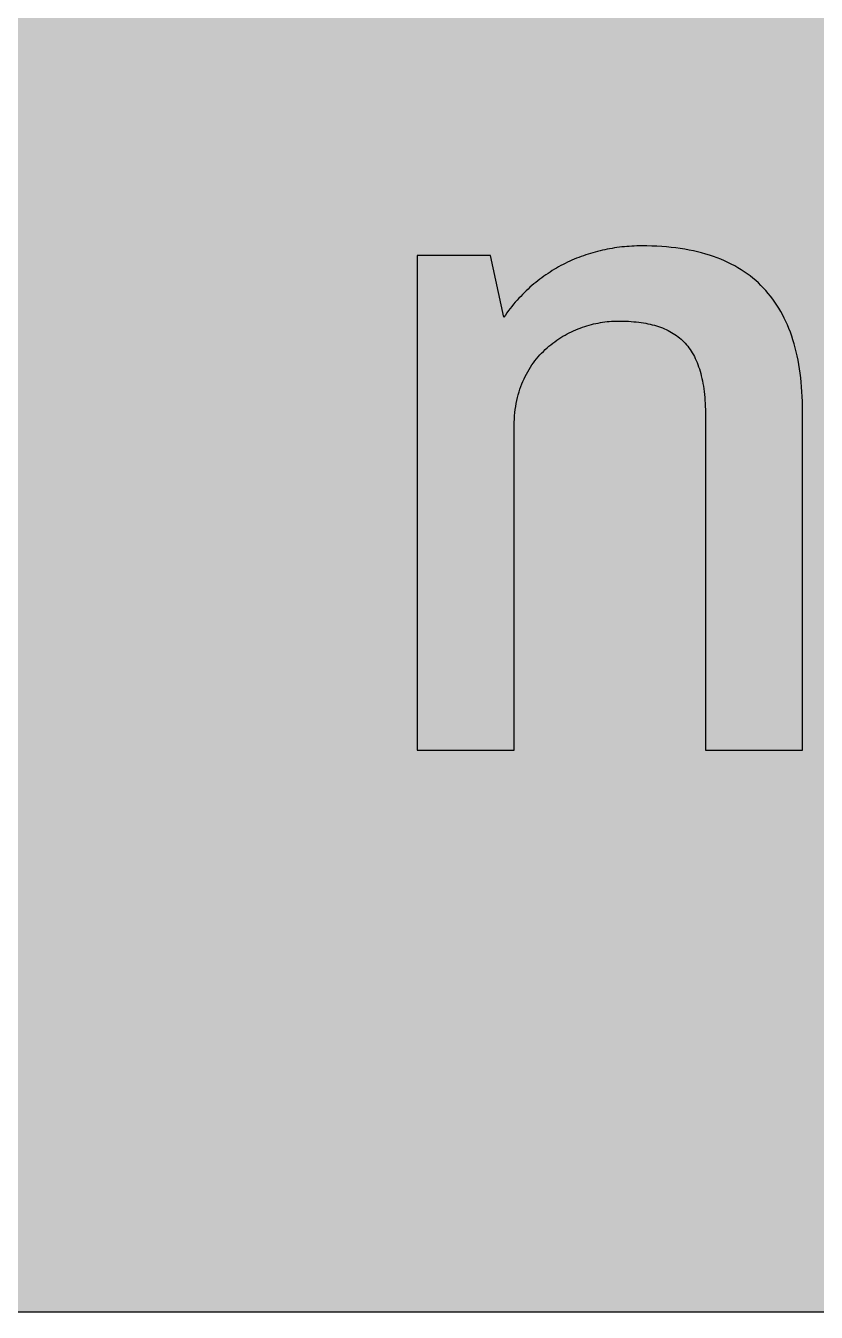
# Model space of a CAD drawing. Header units: millimetres. Extents: x 0 to 212, y 0 to 159.
# Drawn here: x 99.8 to 132, y 0.1 to 52.5 of the extents above; entities that cross this region are included whole.
import ezdxf

# ---------------------------------------------------------------- set-up
doc = ezdxf.new("R2010")
doc.units = ezdxf.units.MM

msp = doc.modelspace()

# ---------------------------------------------------------------- hatches: boundary and pattern name
for color, points in [(254, [(14.1633, 0.0536), (13.9878, 0.0533), (13.8125, 0.0559), (13.6373, 0.061), (13.462, 0.0686), (13.2893, 0.0787), (13.114, 0.0914), (12.9413, 0.1041), (12.7686, 0.1219), (12.5959, 0.1397), (12.4231, 0.16), (12.2504, 0.1829), (12.0777, 0.2057), (11.9075, 0.2337), (11.7373, 0.2616), (11.5672, 0.2921), (11.397, 0.3251), (11.2268, 0.3607), (11.0592, 0.3988), (10.8915, 0.4369), (10.7239, 0.4775), (10.5562, 0.5207), (10.3886, 0.5664), (10.2235, 0.6121), (10.0584, 0.6629), (9.8933, 0.7137), (9.7307, 0.7671), (9.5682, 0.8204), (9.4056, 0.8788), (9.2431, 0.9373), (9.083, 0.9982), (8.923, 1.0617), (8.763, 1.1252), (8.6055, 1.1938), (8.4455, 1.2624), (8.2906, 1.331), (8.1331, 1.4046), (7.9781, 1.4783), (7.8232, 1.5545), (7.6708, 1.6332), (7.5184, 1.7145), (7.366, 1.7958), (7.2161, 1.8796), (7.0663, 1.966), (6.919, 2.0523), (6.7716, 2.1438), (6.6243, 2.2352), (6.4795, 2.3266), (6.3348, 2.4232), (6.19, 2.5197), (6.0477, 2.6187), (5.908, 2.7178), (5.7683, 2.8194), (5.6286, 2.9235), (5.4915, 3.0302), (5.3543, 3.1369), (5.2197, 3.2461), (5.0851, 3.3579), (4.953, 3.4722), (4.8209, 3.5865), (4.6914, 3.7033), (4.5644, 3.8202), (4.4348, 3.9395), (4.3104, 4.0615), (4.1859, 4.1859), (4.0615, 4.3104), (3.9395, 4.4348), (3.8202, 4.5618), (3.7033, 4.6914), (3.5865, 4.8209), (3.4722, 4.953), (3.3579, 5.0851), (3.2487, 5.2197), (3.1369, 5.3543), (3.0302, 5.4915), (2.9235, 5.6286), (2.8194, 5.7683), (2.7178, 5.908), (2.6187, 6.0477), (2.5197, 6.19), (2.4232, 6.3348), (2.3266, 6.477), (2.2352, 6.6243), (2.1438, 6.7691), (2.0523, 6.919), (1.966, 7.0663), (1.8796, 7.2161), (1.7958, 7.366), (1.7145, 7.5184), (1.6332, 7.6708), (1.5545, 7.8232), (1.4783, 7.9781), (1.4046, 8.1331), (1.331, 8.2906), (1.2598, 8.4455), (1.1913, 8.603), (1.1252, 8.763), (1.0592, 8.923), (0.9982, 9.083), (0.9373, 9.2431), (0.8763, 9.4056), (0.8204, 9.5682), (0.7645, 9.7307), (0.7112, 9.8933), (0.6604, 10.0584), (0.6121, 10.2235), (0.5639, 10.3911), (0.5207, 10.5562), (0.4775, 10.7239), (0.4343, 10.8915), (0.3962, 11.0592), (0.3607, 11.2268), (0.3251, 11.397), (0.2921, 11.5672), (0.2616, 11.7373), (0.2311, 11.9075), (0.2057, 12.0802), (0.1803, 12.2504), (0.1575, 12.4231), (0.1372, 12.5959), (0.1194, 12.7686), (0.1041, 12.9413), (0.0889, 13.1166), (0.0787, 13.2893), (0.0686, 13.4645), (0.061, 13.6373), (0.0559, 13.8125), (0.0508, 13.9878), (0.0508, 14.163), (0.0522, 144.6925), (0.0508, 144.8664), (0.0559, 145.0416), (0.061, 145.2169), (0.0686, 145.3896), (0.0787, 145.5649), (0.0889, 145.7376), (0.1041, 145.9128), (0.1194, 146.0856), (0.1372, 146.2583), (0.1575, 146.431), (0.1803, 146.6037), (0.2057, 146.7739), (0.2311, 146.9466), (0.2616, 147.1168), (0.2921, 147.287), (0.3251, 147.4572), (0.3607, 147.6248), (0.3962, 147.795), (0.4343, 147.9626), (0.4775, 148.1303), (0.5207, 148.2979), (0.5639, 148.463), (0.6121, 148.6281), (0.6604, 148.7932), (0.7112, 148.9583), (0.7645, 149.1234), (0.8204, 149.286), (0.8763, 149.4485), (0.9373, 149.6111), (0.9982, 149.7711), (1.0592, 149.9311), (1.1252, 150.0911), (1.1913, 150.2486), (1.2598, 150.4061), (1.331, 150.5636), (1.4046, 150.7185), (1.4783, 150.876), (1.5545, 151.0284), (1.6332, 151.1833), (1.7145, 151.3357), (1.7958, 151.4856), (1.8796, 151.638), (1.966, 151.7879), (2.0523, 151.9352), (2.1438, 152.0825), (2.2352, 152.2298), (2.3266, 152.3746), (2.4232, 152.5194), (2.5197, 152.6616), (2.6187, 152.8039), (2.7178, 152.9461), (2.8194, 153.0858), (2.9235, 153.2255), (3.0302, 153.3627), (3.1369, 153.4973), (3.2487, 153.6344), (3.3579, 153.7665), (3.4722, 153.8986), (3.5865, 154.0307), (3.7033, 154.1602), (3.8202, 154.2898), (3.9395, 154.4168), (4.0615, 154.5438), (4.1859, 154.6682), (4.3104, 154.7901), (4.4348, 154.9121), (4.5644, 155.034), (4.6914, 155.1508), (4.8209, 155.2677), (4.953, 155.382), (5.0851, 155.4937), (5.2197, 155.6055), (5.3543, 155.7147), (5.4915, 155.8239), (5.6286, 155.9281), (5.7683, 156.0322), (5.908, 156.1338), (6.0477, 156.2354), (6.19, 156.3345), (6.3348, 156.431), (6.4795, 156.525), (6.6243, 156.6189), (6.7716, 156.7104), (6.919, 156.7993), (7.0663, 156.8882), (7.2161, 156.9745), (7.366, 157.0584), (7.5184, 157.1396), (7.6708, 157.2209), (7.8232, 157.2971), (7.9781, 157.3733), (8.1331, 157.4495), (8.2906, 157.5206), (8.4455, 157.5918), (8.6055, 157.6603), (8.763, 157.7289), (8.923, 157.7924), (9.083, 157.8559), (9.2431, 157.9169), (9.4056, 157.9753), (9.5682, 158.0337), (9.7307, 158.0871), (9.8933, 158.1404), (10.0584, 158.1912), (10.2235, 158.242), (10.3886, 158.2877), (10.5562, 158.3334), (10.7239, 158.3766), (10.8915, 158.4173), (11.0592, 158.4579), (11.2268, 158.4935), (11.397, 158.529), (11.5672, 158.562), (11.7373, 158.5925), (11.9075, 158.6205), (12.0777, 158.6484), (12.2504, 158.6713), (12.4231, 158.6941), (12.5959, 158.7144), (12.7686, 158.7322), (12.9413, 158.75), (13.114, 158.7627), (13.2893, 158.7754), (13.462, 158.7856), (13.6373, 158.7932), (13.8125, 158.7983), (13.9878, 158.8008), (14.163, 158.8033), (197.6078, 158.8036), (197.7822, 158.8008), (197.9574, 158.7983), (198.1327, 158.7932), (198.3054, 158.7856), (198.4807, 158.7754), (198.6534, 158.7627), (198.8287, 158.75), (199.0014, 158.7322), (199.1741, 158.7144), (199.3468, 158.6941), (199.5195, 158.6713), (199.6897, 158.6484), (199.8624, 158.6205), (200.0326, 158.5925), (200.2028, 158.562), (200.373, 158.529), (200.5432, 158.4935), (200.7108, 158.4579), (200.8784, 158.4173), (201.0461, 158.3766), (201.2137, 158.3334), (201.3788, 158.2877), (201.5465, 158.242), (201.7116, 158.1912), (201.8767, 158.1404), (202.0392, 158.0871), (202.2018, 158.0337), (202.3643, 157.9753), (202.5269, 157.9169), (202.6869, 157.8559), (202.8469, 157.7924), (203.007, 157.7289), (203.167, 157.6603), (203.3245, 157.5918), (203.4794, 157.5206), (203.6369, 157.4495), (203.7918, 157.3733), (203.9468, 157.2971), (204.0992, 157.2209), (204.2516, 157.1396), (204.404, 157.0584), (204.5538, 156.9745), (204.7037, 156.8882), (204.8535, 156.7993), (205.0009, 156.7104), (205.1456, 156.6189), (205.293, 156.525), (205.4352, 156.431), (205.58, 156.3345), (205.7222, 156.2354), (205.8619, 156.1338), (206.0016, 156.0322), (206.1413, 155.9281), (206.2785, 155.8239), (206.4156, 155.7147), (206.5503, 155.6055), (206.6849, 155.4937), (206.817, 155.382), (206.949, 155.2677), (207.0786, 155.1508), (207.2081, 155.034), (207.3351, 154.9121), (207.4596, 154.7901), (207.584, 154.6682), (207.7085, 154.5438), (207.8304, 154.4168), (207.9498, 154.2898), (208.0666, 154.1602), (208.1835, 154.0307), (208.2978, 153.8986), (208.4121, 153.7665), (208.5238, 153.6344), (208.6331, 153.4973), (208.7397, 153.3627), (208.8464, 153.2255), (208.9506, 153.0858), (209.0522, 152.9461), (209.1512, 152.8039), (209.2503, 152.6616), (209.3468, 152.5194), (209.4433, 152.3746), (209.5348, 152.2298), (209.6262, 152.0825), (209.7176, 151.9352), (209.804, 151.7879), (209.8904, 151.638), (209.9742, 151.4856), (210.0555, 151.3357), (210.1367, 151.1833), (210.2155, 151.0284), (210.2917, 150.876), (210.3653, 150.7185), (210.439, 150.5636), (210.5076, 150.4061), (210.5762, 150.2486), (210.6447, 150.0911), (210.7082, 149.9311), (210.7717, 149.7711), (210.8327, 149.6111), (210.8911, 149.4485), (210.9495, 149.286), (211.0029, 149.1234), (211.0562, 148.9583), (211.107, 148.7932), (211.1578, 148.6281), (211.2035, 148.463), (211.2493, 148.2979), (211.2924, 148.1303), (211.3331, 147.9626), (211.3712, 147.795), (211.4093, 147.6248), (211.4448, 147.4572), (211.4779, 147.287), (211.5083, 147.1168), (211.5363, 146.9466), (211.5642, 146.7739), (211.5871, 146.6037), (211.6099, 146.431), (211.6303, 146.2583), (211.648, 146.0856), (211.6658, 145.9128), (211.6785, 145.7376), (211.6912, 145.5649), (211.7014, 145.3896), (211.709, 145.2169), (211.7141, 145.0416), (211.7166, 144.8664), (211.7166, 144.6911), (211.7189, 14.1647), (211.7166, 13.9878), (211.7141, 13.8125), (211.709, 13.6373), (211.7014, 13.4645), (211.6912, 13.2893), (211.6785, 13.1166), (211.6658, 12.9413), (211.648, 12.7686), (211.6303, 12.5959), (211.6099, 12.4231), (211.5871, 12.2504), (211.5642, 12.0802), (211.5363, 11.9075), (211.5083, 11.7373), (211.4779, 11.5672), (211.4448, 11.397), (211.4093, 11.2268), (211.3712, 11.0592), (211.3331, 10.8915), (211.2924, 10.7239), (211.2493, 10.5562), (211.2035, 10.3911), (211.1578, 10.2235), (211.107, 10.0584), (211.0562, 9.8933), (211.0029, 9.7307), (210.9495, 9.5682), (210.8911, 9.4056), (210.8327, 9.2431), (210.7717, 9.083), (210.7082, 8.923), (210.6447, 8.763), (210.5762, 8.603), (210.5076, 8.4455), (210.439, 8.2906), (210.3653, 8.1331), (210.2917, 7.9781), (210.2155, 7.8232), (210.1367, 7.6708), (210.0555, 7.5184), (209.9742, 7.366), (209.8904, 7.2161), (209.804, 7.0663), (209.7176, 6.919), (209.6262, 6.7691), (209.5348, 6.6243), (209.4433, 6.477), (209.3468, 6.3348), (209.2503, 6.19), (209.1512, 6.0477), (209.0522, 5.908), (208.9506, 5.7683), (208.8464, 5.6286), (208.7397, 5.4915), (208.6331, 5.3543), (208.5238, 5.2197), (208.4121, 5.0851), (208.2978, 4.953), (208.1835, 4.8209), (208.0666, 4.6914), (207.9498, 4.5618), (207.8304, 4.4348), (207.7085, 4.3104), (207.584, 4.1859), (207.4596, 4.0615), (207.3351, 3.9395), (207.2081, 3.8202), (207.0786, 3.7033), (206.949, 3.5865), (206.817, 3.4722), (206.6849, 3.3579), (206.5503, 3.2461), (206.4156, 3.1369), (206.2785, 3.0302), (206.1413, 2.9235), (206.0016, 2.8194), (205.8619, 2.7178), (205.7222, 2.6187), (205.58, 2.5197), (205.4352, 2.4232), (205.293, 2.3266), (205.1456, 2.2352), (205.0009, 2.1438), (204.8535, 2.0523), (204.7037, 1.966), (204.5538, 1.8796), (204.404, 1.7958), (204.2516, 1.7145), (204.0992, 1.6332), (203.9468, 1.5545), (203.7918, 1.4783), (203.6369, 1.4046), (203.4794, 1.331), (203.3245, 1.2624), (203.167, 1.1938), (203.007, 1.1252), (202.8469, 1.0617), (202.6869, 0.9982), (202.5269, 0.9373), (202.3643, 0.8788), (202.2018, 0.8204), (202.0392, 0.7671), (201.8767, 0.7137), (201.7116, 0.6629), (201.5465, 0.6121), (201.3788, 0.5664), (201.2137, 0.5207), (201.0461, 0.4775), (200.8784, 0.4369), (200.7108, 0.3988), (200.5432, 0.3607), (200.373, 0.3251), (200.2028, 0.2921), (200.0326, 0.2616), (199.8624, 0.2337), (199.6897, 0.2057), (199.5195, 0.1829), (199.3468, 0.16), (199.1741, 0.1397), (199.0014, 0.1219), (198.8287, 0.1041), (198.6534, 0.0914), (198.4807, 0.0787), (198.3054, 0.0686), (198.1327, 0.061), (197.9574, 0.0559), (197.7822, 0.0533), (197.6069, 0.0533)]), (59, [(131.4595, 22.9842), (131.4595, 36.7975), (131.4577, 37.0027), (131.4526, 37.2059), (131.445, 37.404), (131.4348, 37.6022), (131.4196, 37.7952), (131.4044, 37.9857), (131.384, 38.1737), (131.3612, 38.3565), (131.3358, 38.5369), (131.3053, 38.7147), (131.2748, 38.8899), (131.2393, 39.0627), (131.2012, 39.2303), (131.158, 39.3954), (131.1148, 39.558), (131.0665, 39.718), (131.0157, 39.8729), (130.9624, 40.0279), (130.904, 40.1777), (130.843, 40.3225), (130.7795, 40.4673), (130.7135, 40.607), (130.6424, 40.7441), (130.5687, 40.8762), (130.4925, 41.0083), (130.4138, 41.1353), (130.3299, 41.2598), (130.2436, 41.3791), (130.1547, 41.4985), (130.0632, 41.6128), (129.9667, 41.7246), (129.8677, 41.8313), (129.7635, 41.9354), (129.6594, 42.037), (129.5502, 42.1361), (129.4359, 42.23), (129.3216, 42.324), (129.2022, 42.4104), (129.0777, 42.4967), (128.9533, 42.578), (128.8237, 42.6568), (128.6916, 42.733), (128.5545, 42.8041), (128.4148, 42.8727), (128.2725, 42.9387), (128.1252, 43.0022), (127.9779, 43.0606), (127.823, 43.1165), (127.668, 43.1673), (127.508, 43.2156), (127.3429, 43.2613), (127.1778, 43.3045), (127.0051, 43.3426), (126.8324, 43.3781), (126.6546, 43.4111), (126.4742, 43.4391), (126.2888, 43.4645), (126.1008, 43.4873), (125.9103, 43.5051), (125.7148, 43.5204), (125.5166, 43.5331), (125.316, 43.5407), (125.1102, 43.5458), (124.8994, 43.5483), (124.7978, 43.5483), (124.6962, 43.5458), (124.5946, 43.5432), (124.493, 43.5381), (124.3914, 43.5305), (124.2924, 43.5229), (124.1908, 43.5153), (124.0892, 43.5051), (123.9901, 43.4924), (123.8885, 43.4797), (123.7894, 43.4645), (123.6904, 43.4492), (123.5913, 43.4315), (123.4923, 43.4137), (123.3932, 43.3934), (123.2941, 43.373), (123.1976, 43.3502), (123.0986, 43.3248), (123.002, 43.2994), (122.9055, 43.2714), (122.809, 43.2435), (122.7125, 43.213), (122.6185, 43.1825), (122.522, 43.1495), (122.428, 43.114), (122.334, 43.0784), (122.24, 43.0428), (122.1486, 43.0047), (122.0546, 42.9641), (121.9632, 42.9235), (121.8717, 42.8803), (121.7803, 42.8346), (121.6914, 42.7888), (121.6, 42.7431), (121.5111, 42.6949), (121.4247, 42.6441), (121.3358, 42.5933), (121.2494, 42.5399), (121.1631, 42.484), (121.0767, 42.4282), (120.9929, 42.3723), (120.9091, 42.3113), (120.8253, 42.2529), (120.7414, 42.1894), (120.6602, 42.1259), (120.5789, 42.0624), (120.4976, 41.9964), (120.4189, 41.9278), (120.3401, 41.8592), (120.2639, 41.7881), (120.1852, 41.7144), (120.109, 41.6408), (120.0353, 41.5671), (119.9617, 41.4884), (119.888, 41.4122), (119.8143, 41.3309), (119.7432, 41.2496), (119.6721, 41.1683), (119.6035, 41.082), (119.5349, 40.9956), (119.4689, 40.9092), (119.4029, 40.8203), (119.3368, 40.7289), (119.2733, 40.6375), (118.7305, 43.1627), (115.7429, 43.1627), (115.7429, 22.9842), (119.7007, 22.9842), (119.7007, 36.2158), (119.7, 36.3525), (119.7051, 36.4871), (119.7153, 36.6192), (119.7254, 36.7487), (119.7407, 36.8757), (119.7585, 37.0002), (119.7813, 37.1246), (119.8042, 37.244), (119.8321, 37.3634), (119.8626, 37.4777), (119.8956, 37.592), (119.9312, 37.7038), (119.9693, 37.813), (120.0099, 37.9197), (120.0531, 38.0238), (120.0988, 38.1254), (120.1471, 38.2245), (120.1979, 38.3235), (120.2512, 38.4175), (120.3046, 38.5115), (120.363, 38.6029), (120.4214, 38.6918), (120.4824, 38.7782), (120.5459, 38.862), (120.6119, 38.9433), (120.6779, 39.022), (120.7491, 39.1008), (120.8176, 39.177), (120.8913, 39.2481), (120.965, 39.3192), (121.0386, 39.3878), (121.1148, 39.4564), (121.1936, 39.5199), (121.2723, 39.5808), (121.3536, 39.6418), (121.4349, 39.7002), (121.5187, 39.7561), (121.6025, 39.8094), (121.6863, 39.8602), (121.7727, 39.911), (121.859, 39.9593), (121.9454, 40.0025), (122.0343, 40.0456), (122.1232, 40.0888), (122.2121, 40.1269), (122.301, 40.1625), (122.3924, 40.198), (122.4839, 40.2311), (122.5728, 40.2615), (122.6642, 40.292), (122.7557, 40.3174), (122.8471, 40.3428), (122.9385, 40.3657), (123.03, 40.386), (123.1214, 40.4038), (123.2129, 40.4216), (123.3043, 40.4368), (123.3957, 40.4495), (123.4846, 40.4597), (123.5761, 40.4673), (123.665, 40.4749), (123.7539, 40.48), (123.8428, 40.4825), (123.9291, 40.4851), (124.0409, 40.4825), (124.1527, 40.48), (124.2593, 40.4774), (124.366, 40.4724), (124.4702, 40.4647), (124.5743, 40.4571), (124.6759, 40.447), (124.775, 40.4368), (124.8715, 40.4241), (124.968, 40.4089), (125.062, 40.3936), (125.1534, 40.3758), (125.2423, 40.3555), (125.3312, 40.3352), (125.4176, 40.3123), (125.5014, 40.2869), (125.5852, 40.2615), (125.6665, 40.2311), (125.7452, 40.2031), (125.824, 40.1701), (125.9002, 40.1371), (125.9738, 40.1015), (126.045, 40.0634), (126.1161, 40.0228), (126.1847, 39.9821), (126.2532, 39.939), (126.3167, 39.8932), (126.3802, 39.845), (126.4412, 39.7967), (126.5022, 39.7434), (126.5606, 39.69), (126.6165, 39.6342), (126.6723, 39.5783), (126.7231, 39.5173), (126.7739, 39.4538), (126.8247, 39.3903), (126.873, 39.3243), (126.9187, 39.2557), (126.9619, 39.1846), (127.0051, 39.1109), (127.0457, 39.0347), (127.0838, 38.956), (127.1194, 38.8747), (127.1549, 38.7934), (127.1905, 38.7071), (127.221, 38.6207), (127.2515, 38.5293), (127.2794, 38.4378), (127.3073, 38.3413), (127.3302, 38.2448), (127.3556, 38.1457), (127.3759, 38.0416), (127.3962, 37.9374), (127.414, 37.8282), (127.4293, 37.719), (127.4445, 37.6047), (127.4572, 37.4904), (127.4674, 37.371), (127.4775, 37.2491), (127.4851, 37.1272), (127.4902, 37.0002), (127.4953, 36.8706), (127.4978, 36.7386), (127.4978, 36.6039), (127.5002, 22.9842)])]:
    msp.add_hatch(color=color).paths.add_polyline_path(points)
h = msp.add_hatch(color=59)
h.paths.add_polyline_path([(14.1633, 3.5814), (13.8887, 3.5839), (13.6169, 3.5941), (13.3477, 3.6119), (13.081, 3.6347), (12.8143, 3.6652), (12.5501, 3.7008), (12.2885, 3.7465), (12.0294, 3.7948), (11.7729, 3.8506), (11.5164, 3.9141), (11.2649, 3.9827), (11.016, 4.0564), (10.7671, 4.1351), (10.5232, 4.2215), (10.2819, 4.3129), (10.0432, 4.412), (9.8069, 4.5161), (9.5733, 4.6228), (9.3447, 4.7371), (9.1186, 4.8565), (8.8951, 4.9809), (8.6741, 5.113), (8.4582, 5.2476), (8.2448, 5.3873), (8.0366, 5.5321), (7.8308, 5.682), (7.6276, 5.8369), (7.4295, 5.9969), (7.2365, 6.1595), (7.046, 6.3297), (6.8605, 6.5024), (6.6777, 6.6802), (6.5024, 6.8605), (6.3271, 7.046), (6.1595, 7.2365), (5.9969, 7.432), (5.8369, 7.6302), (5.682, 7.8308), (5.5321, 8.0366), (5.3873, 8.2448), (5.2451, 8.4582), (5.1105, 8.6741), (4.9809, 8.8951), (4.8565, 9.1186), (4.7371, 9.3447), (4.6228, 9.5758), (4.5136, 9.8069), (4.4094, 10.0432), (4.3129, 10.2819), (4.2215, 10.5232), (4.1351, 10.7696), (4.0538, 11.016), (3.9802, 11.2649), (3.9116, 11.5189), (3.8506, 11.7729), (3.7948, 12.0294), (3.744, 12.2911), (3.7008, 12.5527), (3.6627, 12.8143), (3.6322, 13.081), (3.6093, 13.3502), (3.5916, 13.6195), (3.5814, 13.8913), (3.5789, 14.163), (3.58, 144.6925), (3.5814, 144.9654), (3.5916, 145.2347), (3.6093, 145.5064), (3.6322, 145.7731), (3.6627, 146.0398), (3.7008, 146.304), (3.744, 146.5656), (3.7948, 146.8247), (3.8506, 147.0812), (3.9116, 147.3352), (3.9802, 147.5892), (4.0538, 147.8382), (4.1351, 148.0845), (4.2215, 148.3309), (4.3129, 148.5722), (4.4094, 148.811), (4.5136, 149.0472), (4.6228, 149.2783), (4.7371, 149.5095), (4.8565, 149.7355), (4.9809, 149.9591), (5.1105, 150.1775), (5.2451, 150.3959), (5.3873, 150.6093), (5.5321, 150.8176), (5.682, 151.0233), (5.8369, 151.224), (5.9969, 151.4221), (6.1595, 151.6177), (6.3271, 151.8056), (6.5024, 151.9936), (6.6777, 152.1739), (6.8605, 152.3517), (7.046, 152.5245), (7.2365, 152.6946), (7.4295, 152.8572), (7.6276, 153.0172), (7.8308, 153.1722), (8.0366, 153.322), (8.2448, 153.4668), (8.4582, 153.6065), (8.6741, 153.7411), (8.8951, 153.8732), (9.1186, 153.9977), (9.3447, 154.117), (9.5733, 154.2313), (9.8069, 154.3406), (10.0432, 154.4422), (10.2819, 154.5412), (10.5232, 154.6327), (10.7671, 154.719), (11.016, 154.7978), (11.2649, 154.874), (11.5164, 154.9425), (11.7729, 155.0035), (12.0294, 155.0594), (12.2885, 155.1102), (12.5501, 155.1534), (12.8143, 155.1889), (13.081, 155.2194), (13.3477, 155.2448), (13.6169, 155.26), (13.8887, 155.2702), (14.163, 155.2753), (197.6078, 155.2758), (197.8787, 155.2702), (198.1505, 155.26), (198.4197, 155.2448), (198.689, 155.2194), (198.9557, 155.1889), (199.2173, 155.1534), (199.4789, 155.1102), (199.7405, 155.0594), (199.9971, 155.0035), (200.2511, 154.9425), (200.5051, 154.874), (200.754, 154.7978), (201.0004, 154.719), (201.2467, 154.6327), (201.488, 154.5412), (201.7268, 154.4422), (201.963, 154.3406), (202.1942, 154.2313), (202.4253, 154.117), (202.6514, 153.9977), (202.8749, 153.8732), (203.0959, 153.7411), (203.3118, 153.6065), (203.5251, 153.4668), (203.7334, 153.322), (203.9391, 153.1722), (204.1398, 153.0172), (204.3379, 152.8572), (204.5335, 152.6946), (204.724, 152.5245), (204.9094, 152.3517), (205.0898, 152.1739), (205.2676, 151.9936), (205.4403, 151.8056), (205.6105, 151.6177), (205.773, 151.4221), (205.933, 151.224), (206.088, 151.0233), (206.2378, 150.8176), (206.3826, 150.6093), (206.5223, 150.3959), (206.6569, 150.1775), (206.789, 149.9591), (206.9135, 149.7355), (207.0329, 149.5095), (207.1472, 149.2783), (207.2538, 149.0472), (207.358, 148.811), (207.457, 148.5722), (207.5485, 148.3309), (207.6348, 148.0845), (207.7136, 147.8382), (207.7872, 147.5892), (207.8558, 147.3352), (207.9193, 147.0812), (207.9752, 146.8247), (208.0235, 146.5656), (208.0692, 146.304), (208.1047, 146.0398), (208.1352, 145.7731), (208.1581, 145.5064), (208.1759, 145.2347), (208.186, 144.9654), (208.1911, 144.6911), (208.1911, 14.1647), (208.186, 13.8913), (208.1759, 13.6195), (208.1581, 13.3502), (208.1352, 13.081), (208.1047, 12.8143), (208.0692, 12.5527), (208.0235, 12.2911), (207.9752, 12.0294), (207.9193, 11.7729), (207.8558, 11.5189), (207.7872, 11.2649), (207.7136, 11.016), (207.6348, 10.7696), (207.5485, 10.5232), (207.457, 10.2819), (207.358, 10.0432), (207.2538, 9.8069), (207.1472, 9.5758), (207.0329, 9.3447), (206.9135, 9.1186), (206.789, 8.8951), (206.6569, 8.6741), (206.5223, 8.4582), (206.3826, 8.2448), (206.2378, 8.0366), (206.088, 7.8308), (205.933, 7.6302), (205.773, 7.432), (205.6105, 7.2365), (205.4403, 7.046), (205.2676, 6.8605), (205.0898, 6.6802), (204.9094, 6.5024), (204.724, 6.3297), (204.5335, 6.1595), (204.3379, 5.9969), (204.1398, 5.8369), (203.9391, 5.682), (203.7334, 5.5321), (203.5251, 5.3873), (203.3118, 5.2476), (203.0959, 5.113), (202.8749, 4.9809), (202.6514, 4.8565), (202.4253, 4.7371), (202.1942, 4.6228), (201.963, 4.5161), (201.7268, 4.412), (201.488, 4.3129), (201.2467, 4.2215), (201.0004, 4.1351), (200.754, 4.0564), (200.5051, 3.9827), (200.2511, 3.9141), (199.9971, 3.8506), (199.7405, 3.7948), (199.4789, 3.7465), (199.2173, 3.7008), (198.9557, 3.6652), (198.689, 3.6347), (198.4197, 3.6119), (198.1505, 3.5941), (197.8787, 3.5839), (197.6069, 3.5789)])
h.paths.add_polyline_path([(14.1633, 8.8731), (14.0259, 8.8748), (13.8887, 8.8798), (13.7541, 8.8875), (13.622, 8.9002), (13.4874, 8.9154), (13.3553, 8.9332), (13.2258, 8.9535), (13.0962, 8.9789), (12.9667, 9.0068), (12.8397, 9.0373), (12.7127, 9.0729), (12.5882, 9.1084), (12.4663, 9.1491), (12.3419, 9.1923), (12.2225, 9.238), (12.1031, 9.2888), (11.9837, 9.3396), (11.8694, 9.3929), (11.7526, 9.4513), (11.6408, 9.5098), (11.5291, 9.5733), (11.4198, 9.6368), (11.3106, 9.7053), (11.2039, 9.7765), (11.0998, 9.8476), (10.9957, 9.9238), (10.8966, 10), (10.7975, 10.0787), (10.6985, 10.1625), (10.6045, 10.2464), (10.5105, 10.3327), (10.4216, 10.4216), (10.3327, 10.5131), (10.2464, 10.6045), (10.16, 10.701), (10.0787, 10.7975), (10, 10.8966), (9.9212, 10.9982), (9.8476, 11.0998), (9.7739, 11.2039), (9.7053, 11.3106), (9.6368, 11.4198), (9.5707, 11.5291), (9.5098, 11.6408), (9.4488, 11.7551), (9.3929, 11.8694), (9.337, 11.9863), (9.2862, 12.1031), (9.238, 12.2225), (9.1923, 12.3444), (9.1491, 12.4663), (9.1084, 12.5908), (9.0703, 12.7152), (9.0373, 12.8397), (9.0068, 12.9692), (8.9789, 13.0962), (8.9535, 13.2258), (8.9306, 13.3579), (8.9129, 13.4899), (8.8976, 13.622), (8.8849, 13.7566), (8.8773, 13.8913), (8.8722, 14.0259), (8.8697, 14.163), (8.8717, 144.6925), (8.8722, 144.8283), (8.8773, 144.9629), (8.8849, 145.0975), (8.8976, 145.2321), (8.9129, 145.3642), (8.9306, 145.4963), (8.9535, 145.6284), (8.9789, 145.7579), (9.0068, 145.8849), (9.0373, 146.0144), (9.0703, 146.1389), (9.1084, 146.2634), (9.1491, 146.3878), (9.1923, 146.5097), (9.238, 146.6317), (9.2862, 146.751), (9.337, 146.8679), (9.3929, 146.9847), (9.4488, 147.099), (9.5098, 147.2133), (9.5707, 147.3251), (9.6368, 147.4343), (9.7053, 147.5435), (9.7739, 147.6502), (9.8476, 147.7543), (9.9212, 147.8559), (10, 147.9575), (10.0787, 148.0566), (10.16, 148.1531), (10.2464, 148.2496), (10.3327, 148.3411), (10.4216, 148.4325), (10.5105, 148.5214), (10.6045, 148.6078), (10.6985, 148.6916), (10.7975, 148.7754), (10.8966, 148.8542), (10.9957, 148.9304), (11.0998, 149.0066), (11.2039, 149.0777), (11.3106, 149.1488), (11.4198, 149.2174), (11.5291, 149.2809), (11.6408, 149.3444), (11.7526, 149.4028), (11.8694, 149.4612), (11.9837, 149.5146), (12.1031, 149.5679), (12.2225, 149.6162), (12.3419, 149.6619), (12.4663, 149.7051), (12.5882, 149.7457), (12.7127, 149.7813), (12.8397, 149.8168), (12.9667, 149.8473), (13.0962, 149.8752), (13.2258, 149.9006), (13.3553, 149.921), (13.4874, 149.9413), (13.622, 149.9565), (13.7541, 149.9667), (13.8887, 149.9768), (14.0259, 149.9819), (14.163, 149.9819), (197.6078, 149.9842), (197.7441, 149.9819), (197.8787, 149.9768), (198.0133, 149.9667), (198.1479, 149.9565), (198.28, 149.9413), (198.4121, 149.921), (198.5442, 149.9006), (198.6737, 149.8752), (198.8007, 149.8473), (198.9303, 149.8168), (199.0547, 149.7813), (199.1792, 149.7457), (199.3036, 149.7051), (199.4256, 149.6619), (199.5475, 149.6162), (199.6669, 149.5679), (199.7837, 149.5146), (199.9005, 149.4612), (200.0148, 149.4028), (200.1291, 149.3444), (200.2409, 149.2809), (200.3501, 149.2174), (200.4593, 149.1488), (200.566, 149.0777), (200.6702, 149.0066), (200.7718, 148.9304), (200.8734, 148.8542), (200.9724, 148.7754), (201.0689, 148.6916), (201.1655, 148.6078), (201.2569, 148.5214), (201.3483, 148.4325), (201.4372, 148.3411), (201.5236, 148.2496), (201.6074, 148.1531), (201.6912, 148.0566), (201.77, 147.9575), (201.8462, 147.8559), (201.9224, 147.7543), (201.9935, 147.6502), (202.0646, 147.5435), (202.1332, 147.4343), (202.1967, 147.3251), (202.2602, 147.2133), (202.3186, 147.099), (202.377, 146.9847), (202.4304, 146.8679), (202.4812, 146.751), (202.532, 146.6317), (202.5777, 146.5097), (202.6209, 146.3878), (202.6615, 146.2634), (202.6971, 146.1389), (202.7326, 146.0144), (202.7631, 145.8849), (202.7911, 145.7579), (202.8165, 145.6284), (202.8368, 145.4963), (202.8546, 145.3642), (202.8698, 145.2321), (202.8825, 145.0975), (202.8901, 144.9629), (202.8952, 144.8283), (202.8977, 144.6911), (202.8994, 14.1647), (202.8952, 14.0259), (202.8901, 13.8913), (202.8825, 13.7566), (202.8698, 13.622), (202.8546, 13.4899), (202.8368, 13.3579), (202.8165, 13.2258), (202.7911, 13.0962), (202.7631, 12.9692), (202.7326, 12.8397), (202.6971, 12.7152), (202.6615, 12.5908), (202.6209, 12.4663), (202.5777, 12.3444), (202.532, 12.2225), (202.4812, 12.1031), (202.4304, 11.9863), (202.377, 11.8694), (202.3186, 11.7551), (202.2602, 11.6408), (202.1967, 11.5291), (202.1332, 11.4198), (202.0646, 11.3106), (201.9935, 11.2039), (201.9224, 11.0998), (201.8462, 10.9982), (201.77, 10.8966), (201.6912, 10.7975), (201.6074, 10.701), (201.5236, 10.6045), (201.4372, 10.5131), (201.3483, 10.4216), (201.2569, 10.3327), (201.1655, 10.2464), (201.0689, 10.1625), (200.9724, 10.0787), (200.8734, 10), (200.7718, 9.9238), (200.6702, 9.8476), (200.566, 9.7765), (200.4593, 9.7053), (200.3501, 9.6368), (200.2409, 9.5733), (200.1291, 9.5098), (200.0148, 9.4513), (199.9005, 9.3929), (199.7837, 9.3396), (199.6669, 9.2888), (199.5475, 9.238), (199.4256, 9.1923), (199.3036, 9.1491), (199.1792, 9.1084), (199.0547, 9.0729), (198.9303, 9.0373), (198.8007, 9.0068), (198.6737, 8.9789), (198.5442, 8.9535), (198.4121, 8.9332), (198.28, 8.9154), (198.1479, 8.9002), (198.0133, 8.8875), (197.8787, 8.8798), (197.7441, 8.8748), (197.6069, 8.8722)], flags=16)
h = msp.add_hatch(color=59)
h.paths.add_polyline_path([(108.4862, 26.3204), (108.4656, 26.3144), (108.4478, 26.3093), (108.4301, 26.3042), (108.4097, 26.2966), (108.3894, 26.2915), (108.3691, 26.2865), (108.3513, 26.2814), (108.3285, 26.2763), (108.3081, 26.2738), (108.2878, 26.2687), (108.2675, 26.2636), (108.2446, 26.2585), (108.2243, 26.2534), (108.2015, 26.2484), (108.1811, 26.2433), (108.1583, 26.2407), (108.1354, 26.2357), (108.1126, 26.2306), (108.0922, 26.228), (108.0694, 26.223), (108.0465, 26.2179), (108.0237, 26.2153), (108.0008, 26.2103), (107.9779, 26.2077), (107.9551, 26.2026), (107.9297, 26.2001), (107.9068, 26.195), (107.884, 26.1925), (107.8611, 26.1874), (107.8382, 26.1849), (107.8154, 26.1823), (107.7925, 26.1772), (107.7697, 26.1747), (107.7443, 26.1722), (107.7214, 26.1696), (107.6985, 26.1671), (107.6757, 26.1645), (107.6528, 26.162), (107.63, 26.1569), (107.6071, 26.1544), (107.5842, 26.1544), (107.5639, 26.1518), (107.5411, 26.1493), (107.5182, 26.1468), (107.4979, 26.1442), (107.475, 26.1417), (107.4547, 26.1417), (107.4318, 26.1391), (107.4115, 26.1366), (107.3912, 26.1366), (107.3683, 26.1341), (107.348, 26.1315), (107.3277, 26.1315), (107.3099, 26.1315), (107.2896, 26.129), (107.2693, 26.129), (107.2515, 26.1264), (107.2312, 26.1264), (107.2134, 26.1264), (107.1956, 26.1264), (107.1778, 26.1264), (107.1601, 26.1239), (107.1448, 26.1239), (107.127, 26.1239), (107.0788, 26.1239), (107.0305, 26.1264), (106.9848, 26.1264), (106.9391, 26.129), (106.8959, 26.1315), (106.8527, 26.1366), (106.8121, 26.1417), (106.7714, 26.1442), (106.7308, 26.1518), (106.6927, 26.1569), (106.6571, 26.1645), (106.619, 26.1722), (106.5835, 26.1798), (106.5505, 26.1899), (106.5174, 26.1976), (106.4844, 26.2103), (106.4539, 26.2204), (106.4235, 26.2331), (106.393, 26.2458), (106.365, 26.2585), (106.3371, 26.2712), (106.3117, 26.2865), (106.2863, 26.3017), (106.2609, 26.3195), (106.238, 26.3373), (106.2152, 26.355), (106.1923, 26.3728), (106.1695, 26.3931), (106.1491, 26.4135), (106.1314, 26.4338), (106.111, 26.4566), (106.0933, 26.4795), (106.0755, 26.5024), (106.0602, 26.5278), (106.0425, 26.5532), (106.0272, 26.5786), (106.0145, 26.6065), (105.9993, 26.6344), (105.9866, 26.6624), (105.9739, 26.6929), (105.9637, 26.7208), (105.951, 26.7538), (105.9409, 26.7868), (105.9307, 26.8199), (105.9231, 26.8529), (105.9129, 26.8884), (105.9053, 26.924), (105.8977, 26.9596), (105.8926, 26.9977), (105.885, 27.0358), (105.8799, 27.0764), (105.8748, 27.117), (105.8697, 27.1577), (105.8647, 27.2009), (105.8621, 27.244), (105.857, 27.2872), (105.8545, 27.3329), (105.852, 27.3787), (105.8494, 27.4269), (105.8494, 27.4752), (105.8469, 27.5234), (105.8469, 27.5742), (105.8469, 27.625), (105.8469, 27.6784), (105.8471, 50.1481), (101.8893, 50.1481), (101.8893, 27.3689), (101.8896, 27.2136), (101.8946, 27.0637), (101.9023, 26.9164), (101.9124, 26.7716), (101.9251, 26.6319), (101.9404, 26.4922), (101.9581, 26.3576), (101.9785, 26.223), (102.0039, 26.0934), (102.0293, 25.9664), (102.0572, 25.842), (102.0902, 25.72), (102.1232, 25.6007), (102.1613, 25.4838), (102.1994, 25.3721), (102.2401, 25.2603), (102.2833, 25.1511), (102.329, 25.0469), (102.3772, 24.9428), (102.428, 24.8437), (102.4814, 24.7472), (102.5347, 24.6507), (102.5931, 24.5593), (102.6516, 24.4678), (102.7125, 24.3815), (102.776, 24.2976), (102.8395, 24.2138), (102.9081, 24.1351), (102.9767, 24.0589), (103.0453, 23.9827), (103.1189, 23.9116), (103.1926, 23.8404), (103.2688, 23.7744), (103.345, 23.7084), (103.4263, 23.6449), (103.5075, 23.5864), (103.5888, 23.528), (103.6726, 23.4721), (103.759, 23.4188), (103.8454, 23.368), (103.9343, 23.3197), (104.0232, 23.2715), (104.1146, 23.2283), (104.206, 23.1851), (104.3, 23.147), (104.3965, 23.1089), (104.4905, 23.0734), (104.5896, 23.0403), (104.6886, 23.0099), (104.7877, 22.9794), (104.8868, 22.954), (104.9884, 22.9286), (105.0925, 22.9057), (105.1941, 22.8854), (105.3008, 22.8676), (105.4049, 22.8498), (105.5116, 22.8346), (105.6183, 22.8219), (105.725, 22.8117), (105.8342, 22.8041), (105.9434, 22.7965), (106.0526, 22.7914), (106.1618, 22.7889), (106.2736, 22.7889), (106.3269, 22.7889), (106.3777, 22.7889), (106.4311, 22.7889), (106.4819, 22.7914), (106.5352, 22.794), (106.586, 22.794), (106.6394, 22.7965), (106.6902, 22.799), (106.741, 22.8016), (106.7918, 22.8041), (106.8426, 22.8092), (106.8934, 22.8117), (106.9442, 22.8168), (106.995, 22.8194), (107.0432, 22.8244), (107.094, 22.8295), (107.1448, 22.8346), (107.1931, 22.8397), (107.2439, 22.8448), (107.2921, 22.8498), (107.3404, 22.8575), (107.3887, 22.8625), (107.4369, 22.8702), (107.4852, 22.8752), (107.5334, 22.8829), (107.5817, 22.8905), (107.63, 22.8981), (107.6782, 22.9057), (107.7239, 22.9133), (107.7722, 22.921), (107.8179, 22.9311), (107.8636, 22.9387), (107.9094, 22.9464), (107.9576, 22.9565), (108.0033, 22.9667), (108.0491, 22.9743), (108.0922, 22.9845), (108.138, 22.9946), (108.1837, 23.0048), (108.2269, 23.0149), (108.2726, 23.0251), (108.3158, 23.0353), (108.3615, 23.0454), (108.4047, 23.0556), (108.4478, 23.0657), (108.491, 23.0784), (108.5342, 23.0886), (108.5748, 23.0988), (108.618, 23.1115), (108.6612, 23.1216), (108.7018, 23.1343), (108.745, 23.1445), (108.7857, 23.1572), (108.8263, 23.1699), (108.8669, 23.18), (108.9076, 23.1927), (108.9482, 23.2054), (108.9889, 23.2181), (109.027, 23.2308), (109.0676, 23.2435), (109.1057, 23.2537), (109.1438, 23.2664), (109.1844, 23.2791), (109.2225, 23.2918)])
edge = h.paths.add_edge_path(flags=16)
edge.add_line((108.4474, 49.6436), (108.4478, 49.5808))
edge.add_line((108.4478, 49.5808), (108.4478, 49.5198))
edge.add_line((108.4478, 49.5198), (108.4504, 49.4614))
edge.add_line((108.4504, 49.4614), (108.4555, 49.403))
edge.add_line((108.4555, 49.403), (108.4605, 49.3446))
edge.add_line((108.4605, 49.3446), (108.4682, 49.2887))
edge.add_line((108.4682, 49.2887), (108.4758, 49.2328))
edge.add_line((108.4758, 49.2328), (108.4834, 49.1795))
edge.add_line((108.4834, 49.1795), (108.4936, 49.1261))
edge.add_line((108.4936, 49.1261), (108.5037, 49.0728))
edge.add_line((108.5037, 49.0728), (108.5139, 49.022))
edge.add_line((108.5139, 49.022), (108.5266, 48.9712))
edge.add_line((108.5266, 48.9712), (108.5393, 48.9229))
edge.add_line((108.5393, 48.9229), (108.5545, 48.8747))
edge.add_line((108.5545, 48.8747), (108.5698, 48.8264))
edge.add_line((108.5698, 48.8264), (108.585, 48.7807))
edge.add_line((108.585, 48.7807), (108.6002, 48.735))
edge.add_line((108.6002, 48.735), (108.618, 48.6893))
edge.add_line((108.618, 48.6893), (108.6358, 48.6461))
edge.add_line((108.6358, 48.6461), (108.6536, 48.6029))
edge.add_line((108.6536, 48.6029), (108.6739, 48.5597))
edge.add_line((108.6739, 48.5597), (108.6942, 48.5191))
edge.add_line((108.6942, 48.5191), (108.7145, 48.4784))
edge.add_line((108.7145, 48.4784), (108.7349, 48.4403))
edge.add_line((108.7349, 48.4403), (108.7552, 48.4022))
edge.add_line((108.7552, 48.4022), (108.778, 48.3641))
edge.add_line((108.778, 48.3641), (108.8009, 48.3286))
edge.add_line((108.8009, 48.3286), (108.8212, 48.293))
edge.add_line((108.8212, 48.293), (108.8466, 48.2575))
edge.add_line((108.8466, 48.2575), (108.8695, 48.2219))
edge.add_line((108.8695, 48.2219), (108.8923, 48.1889))
edge.add_line((108.8923, 48.1889), (108.9152, 48.1584))
edge.add_line((108.9152, 48.1584), (108.9406, 48.1254))
edge.add_line((108.9406, 48.1254), (108.966, 48.0949))
edge.add_line((108.966, 48.0949), (108.9889, 48.067))
edge.add_line((108.9889, 48.067), (109.0143, 48.0365))
edge.add_line((109.0143, 48.0365), (109.0397, 48.0085))
edge.add_line((109.0397, 48.0085), (109.0651, 47.9806))
edge.add_line((109.0651, 47.9806), (109.0905, 47.9552))
edge.add_line((109.0905, 47.9552), (109.1159, 47.9298))
edge.add_line((109.1159, 47.9298), (109.1387, 47.9044))
edge.add_line((109.1387, 47.9044), (109.1641, 47.8815))
edge.add_line((109.1641, 47.8815), (109.1895, 47.8587))
edge.add_line((109.1895, 47.8587), (109.2149, 47.8358))
edge.add_line((109.2149, 47.8358), (109.2403, 47.813))
edge.add_line((109.2403, 47.813), (109.2657, 47.7926))
edge.add_line((109.2657, 47.7926), (109.2886, 47.7723))
edge.add_line((109.2886, 47.7723), (109.314, 47.7545))
edge.add_line((109.314, 47.7545), (109.3368, 47.7342))
edge.add_line((109.3368, 47.7342), (109.3622, 47.7164))
edge.add_line((109.3622, 47.7164), (109.3851, 47.7012))
edge.add_line((109.3851, 47.7012), (109.408, 47.6834))
edge.add_line((109.408, 47.6834), (109.4308, 47.6682))
edge.add_line((109.4308, 47.6682), (109.4537, 47.6529))
edge.add_line((109.4537, 47.6529), (109.4765, 47.6402))
edge.add_line((109.4765, 47.6402), (109.4969, 47.6275))
edge.add_line((109.4969, 47.6275), (109.5172, 47.6148))
edge.add_line((109.5172, 47.6148), (109.5375, 47.6021))
edge.add_line((109.5375, 47.6021), (109.5578, 47.592))
edge.add_line((109.5578, 47.592), (109.5781, 47.5818))
edge.add_line((109.5781, 47.5818), (109.5959, 47.5717))
edge.add_line((109.5959, 47.5717), (109.6137, 47.5615))
edge.add_line((109.6137, 47.5615), (109.6315, 47.5539))
edge.add_line((109.6315, 47.5539), (109.6493, 47.5463))
edge.add_line((109.6493, 47.5463), (108.0604, 43.7829))
edge.add_line((108.0604, 43.7829), (110.4265, 43.7829))
edge.add_line((110.4265, 43.7829), (112.7552, 47.5474))
edge.add_line((112.7552, 47.5474), (112.7811, 47.592))
edge.add_line((112.7811, 47.592), (112.8065, 47.6352))
edge.add_line((112.8065, 47.6352), (112.8319, 47.6809))
edge.add_line((112.8319, 47.6809), (112.8573, 47.7241))
edge.add_line((112.8573, 47.7241), (112.8801, 47.7672))
edge.add_line((112.8801, 47.7672), (112.9055, 47.8104))
edge.add_line((112.9055, 47.8104), (112.9284, 47.8536))
edge.add_line((112.9284, 47.8536), (112.9487, 47.8968))
edge.add_line((112.9487, 47.8968), (112.9716, 47.9374))
edge.add_line((112.9716, 47.9374), (112.9919, 47.9781))
edge.add_line((112.9919, 47.9781), (113.0122, 48.0187))
edge.add_line((113.0122, 48.0187), (113.03, 48.0593))
edge.add_line((113.03, 48.0593), (113.0503, 48.1))
edge.add_line((113.0503, 48.1), (113.0681, 48.1406))
edge.add_line((113.0681, 48.1406), (113.0859, 48.1787))
edge.add_line((113.0859, 48.1787), (113.1037, 48.2168))
edge.add_line((113.1037, 48.2168), (113.1189, 48.2549))
edge.add_line((113.1189, 48.2549), (113.1341, 48.293))
edge.add_line((113.1341, 48.293), (113.1494, 48.3311))
edge.add_line((113.1494, 48.3311), (113.1646, 48.3692))
edge.add_line((113.1646, 48.3692), (113.1799, 48.4048))
edge.add_line((113.1799, 48.4048), (113.1926, 48.4403))
edge.add_line((113.1926, 48.4403), (113.2053, 48.4784))
edge.add_line((113.2053, 48.4784), (113.218, 48.514))
edge.add_line((113.218, 48.514), (113.2307, 48.547))
edge.add_line((113.2307, 48.547), (113.2434, 48.5826))
edge.add_line((113.2434, 48.5826), (113.2535, 48.6181))
edge.add_line((113.2535, 48.6181), (113.2637, 48.6512))
edge.add_line((113.2637, 48.6512), (113.2738, 48.6842))
edge.add_line((113.2738, 48.6842), (113.284, 48.7172))
edge.add_line((113.284, 48.7172), (113.2942, 48.7502))
edge.add_line((113.2942, 48.7502), (113.3018, 48.7832))
edge.add_line((113.3018, 48.7832), (113.3094, 48.8163))
edge.add_line((113.3094, 48.8163), (113.3196, 48.8467))
edge.add_line((113.3196, 48.8467), (113.3272, 48.8798))
edge.add_line((113.3272, 48.8798), (113.3323, 48.9102))
edge.add_line((113.3323, 48.9102), (113.3399, 48.9407))
edge.add_line((113.3399, 48.9407), (113.3475, 48.9712))
edge.add_line((113.3475, 48.9712), (113.3526, 49.0017))
edge.add_line((113.3526, 49.0017), (113.3577, 49.0296))
edge.add_line((113.3577, 49.0296), (113.3627, 49.0601))
edge.add_line((113.3627, 49.0601), (113.3678, 49.088))
edge.add_line((113.3678, 49.088), (113.3729, 49.116))
edge.add_line((113.3729, 49.116), (113.378, 49.1465))
edge.add_line((113.378, 49.1465), (113.3831, 49.1719))
edge.add_line((113.3831, 49.1719), (113.3856, 49.1998))
edge.add_line((113.3856, 49.1998), (113.3907, 49.2277))
edge.add_line((113.3907, 49.2277), (113.3932, 49.2557))
edge.add_line((113.3932, 49.2557), (113.3958, 49.2811))
edge.add_line((113.3958, 49.2811), (113.3983, 49.3065))
edge.add_line((113.3983, 49.3065), (113.4008, 49.3344))
edge.add_line((113.4008, 49.3344), (113.4034, 49.3598))
edge.add_line((113.4034, 49.3598), (113.4059, 49.3852))
edge.add_line((113.4059, 49.3852), (113.4059, 49.4081))
edge.add_line((113.4059, 49.4081), (113.4085, 49.4335))
edge.add_line((113.4085, 49.4335), (113.4085, 49.4589))
edge.add_line((113.4085, 49.4589), (113.411, 49.4817))
edge.add_line((113.411, 49.4817), (113.411, 49.5071))
edge.add_line((113.411, 49.5071), (113.4135, 49.53))
edge.add_line((113.4135, 49.53), (113.4135, 49.5529))
edge.add_line((113.4135, 49.5529), (113.4135, 49.5757))
edge.add_line((113.4135, 49.5757), (113.4135, 49.5986))
edge.add_line((113.4135, 49.5986), (113.4135, 49.6214))
edge.add_line((113.4135, 49.6214), (113.4135, 49.6418))
edge.add_line((113.4135, 49.6418), (113.4135, 49.7078))
edge.add_line((113.4135, 49.7078), (113.411, 49.7713))
edge.add_line((113.411, 49.7713), (113.4059, 49.8373))
edge.add_line((113.4059, 49.8373), (113.4008, 49.9008))
edge.add_line((113.4008, 49.9008), (113.3932, 49.9618))
edge.add_line((113.3932, 49.9618), (113.3856, 50.0253))
edge.add_line((113.3856, 50.0253), (113.3754, 50.0863))
edge.add_line((113.3754, 50.0863), (113.3653, 50.1472))
edge.add_line((113.3653, 50.1472), (113.3526, 50.2082))
edge.add_line((113.3526, 50.2082), (113.3373, 50.2691))
edge.add_line((113.3373, 50.2691), (113.3221, 50.3276))
edge.add_line((113.3221, 50.3276), (113.3043, 50.386))
edge.add_line((113.3043, 50.386), (113.2865, 50.4444))
edge.add_line((113.2865, 50.4444), (113.2662, 50.5003))
edge.add_line((113.2662, 50.5003), (113.2459, 50.5587))
edge.add_line((113.2459, 50.5587), (113.223, 50.612))
edge.add_line((113.223, 50.612), (113.1976, 50.6679))
edge.add_line((113.1976, 50.6679), (113.1722, 50.7213))
edge.add_line((113.1722, 50.7213), (113.1468, 50.7746))
edge.add_line((113.1468, 50.7746), (113.1189, 50.8279))
edge.add_line((113.1189, 50.8279), (113.091, 50.8787))
edge.add_line((113.091, 50.8787), (113.0605, 50.9295))
edge.add_line((113.0605, 50.9295), (113.03, 50.9803))
edge.add_line((113.03, 50.9803), (112.997, 51.0286))
edge.add_line((112.997, 51.0286), (112.9614, 51.0769))
edge.add_line((112.9614, 51.0769), (112.9284, 51.1251))
edge.add_line((112.9284, 51.1251), (112.8928, 51.1708))
edge.add_line((112.8928, 51.1708), (112.8547, 51.2166))
edge.add_line((112.8547, 51.2166), (112.8166, 51.2597))
edge.add_line((112.8166, 51.2597), (112.7785, 51.3055))
edge.add_line((112.7785, 51.3055), (112.7379, 51.3461))
edge.add_line((112.7379, 51.3461), (112.6947, 51.3893))
edge.add_line((112.6947, 51.3893), (112.6541, 51.4274))
edge.add_line((112.6541, 51.4274), (112.6109, 51.468))
edge.add_line((112.6109, 51.468), (112.5652, 51.5061))
edge.add_line((112.5652, 51.5061), (112.5195, 51.5442))
edge.add_line((112.5195, 51.5442), (112.4737, 51.5798))
edge.add_line((112.4737, 51.5798), (112.4255, 51.6153))
edge.add_line((112.4255, 51.6153), (112.3798, 51.6484))
edge.add_line((112.3798, 51.6484), (112.329, 51.6814))
edge.add_line((112.329, 51.6814), (112.2807, 51.7144))
edge.add_line((112.2807, 51.7144), (112.2299, 51.7449))
edge.add_line((112.2299, 51.7449), (112.1766, 51.7728))
edge.add_line((112.1766, 51.7728), (112.1258, 51.8008))
edge.add_line((112.1258, 51.8008), (112.0724, 51.8287))
edge.add_line((112.0724, 51.8287), (112.0165, 51.8541))
edge.add_line((112.0165, 51.8541), (111.9632, 51.877))
edge.add_line((111.9632, 51.877), (111.9073, 51.9024))
edge.add_line((111.9073, 51.9024), (111.8514, 51.9227))
edge.add_line((111.8514, 51.9227), (111.793, 51.943))
edge.add_line((111.793, 51.943), (111.7371, 51.9633))
edge.add_line((111.7371, 51.9633), (111.6787, 51.9811))
edge.add_line((111.6787, 51.9811), (111.6178, 51.9989))
edge.add_line((111.6178, 51.9989), (111.5593, 52.0141))
edge.add_line((111.5593, 52.0141), (111.4984, 52.0268))
edge.add_line((111.4984, 52.0268), (111.4374, 52.0395))
edge.add_line((111.4374, 52.0395), (111.3765, 52.0497))
edge.add_line((111.3765, 52.0497), (111.313, 52.0598))
edge.add_line((111.313, 52.0598), (111.252, 52.0675))
edge.add_line((111.252, 52.0675), (111.1885, 52.0751))
edge.add_line((111.1885, 52.0751), (111.1225, 52.0802))
edge.add_line((111.1225, 52.0802), (111.059, 52.0852))
edge.add_line((111.059, 52.0852), (110.9955, 52.0852))
edge.add_line((110.9955, 52.0852), (110.9294, 52.0878))
edge.add_line((110.9294, 52.0878), (110.8634, 52.0852))
edge.add_line((110.8634, 52.0852), (110.7999, 52.0852))
edge.add_line((110.7999, 52.0852), (110.7364, 52.0802))
edge.add_line((110.7364, 52.0802), (110.6703, 52.0751))
edge.add_line((110.6703, 52.0751), (110.6094, 52.0675))
edge.add_line((110.6094, 52.0675), (110.5459, 52.0598))
edge.add_line((110.5459, 52.0598), (110.4824, 52.0497))
edge.add_line((110.4824, 52.0497), (110.4214, 52.0395))
edge.add_line((110.4214, 52.0395), (110.3605, 52.0268))
edge.add_line((110.3605, 52.0268), (110.2995, 52.0141))
edge.add_line((110.2995, 52.0141), (110.2411, 51.9989))
edge.add_line((110.2411, 51.9989), (110.1827, 51.9811))
edge.add_line((110.1827, 51.9811), (110.1242, 51.9633))
edge.add_line((110.1242, 51.9633), (110.0658, 51.943))
edge.add_line((110.0658, 51.943), (110.0099, 51.9227))
edge.add_line((110.0099, 51.9227), (109.9515, 51.9024))
edge.add_line((109.9515, 51.9024), (109.8956, 51.877))
edge.add_line((109.8956, 51.877), (109.8423, 51.8541))
edge.add_line((109.8423, 51.8541), (109.789, 51.8287))
edge.add_line((109.789, 51.8287), (109.7356, 51.8008))
edge.add_line((109.7356, 51.8008), (109.6823, 51.7728))
edge.add_line((109.6823, 51.7728), (109.6315, 51.7449))
edge.add_line((109.6315, 51.7449), (109.5807, 51.7144))
edge.add_line((109.5807, 51.7144), (109.5299, 51.6814))
edge.add_line((109.5299, 51.6814), (109.4816, 51.6484))
edge.add_line((109.4816, 51.6484), (109.4334, 51.6153))
edge.add_line((109.4334, 51.6153), (109.3851, 51.5798))
edge.add_line((109.3851, 51.5798), (109.3394, 51.5442))
edge.add_line((109.3394, 51.5442), (109.2937, 51.5061))
edge.add_line((109.2937, 51.5061), (109.2505, 51.468))
edge.add_line((109.2505, 51.468), (109.2073, 51.4274))
edge.add_line((109.2073, 51.4274), (109.1641, 51.3893))
edge.add_line((109.1641, 51.3893), (109.1235, 51.3461))
edge.add_line((109.1235, 51.3461), (109.0828, 51.3055))
edge.add_line((109.0828, 51.3055), (109.0422, 51.2597))
edge.add_line((109.0422, 51.2597), (109.0041, 51.2166))
edge.add_line((109.0041, 51.2166), (108.9685, 51.1708))
edge.add_line((108.9685, 51.1708), (108.933, 51.1251))
edge.add_line((108.933, 51.1251), (108.8974, 51.0769))
edge.add_line((108.8974, 51.0769), (108.8644, 51.0286))
edge.add_line((108.8644, 51.0286), (108.8314, 50.9803))
edge.add_line((108.8314, 50.9803), (108.8009, 50.9295))
edge.add_line((108.8009, 50.9295), (108.7704, 50.8787))
edge.add_line((108.7704, 50.8787), (108.7399, 50.8279))
edge.add_line((108.7399, 50.8279), (108.712, 50.7746))
edge.add_line((108.712, 50.7746), (108.6866, 50.7213))
edge.add_line((108.6866, 50.7213), (108.6612, 50.6679))
edge.add_line((108.6612, 50.6679), (108.6383, 50.612))
edge.add_line((108.6383, 50.612), (108.6155, 50.5587))
edge.add_line((108.6155, 50.5587), (108.5952, 50.5003))
edge.add_line((108.5952, 50.5003), (108.5748, 50.4444))
edge.add_line((108.5748, 50.4444), (108.5545, 50.386))
edge.add_line((108.5545, 50.386), (108.5393, 50.3276))
edge.add_line((108.5393, 50.3276), (108.524, 50.2691))
edge.add_line((108.524, 50.2691), (108.5088, 50.2082))
edge.add_line((108.5088, 50.2082), (108.4961, 50.1472))
edge.add_line((108.4961, 50.1472), (108.4834, 50.0863))
edge.add_line((108.4834, 50.0863), (108.4732, 50.0253))
edge.add_line((108.4732, 50.0253), (108.4656, 49.9618))
edge.add_line((108.4656, 49.9618), (108.458, 49.9008))
edge.add_line((108.458, 49.9008), (108.4529, 49.8373))
edge.add_line((108.4529, 49.8373), (108.4504, 49.7713))
edge.add_line((108.4504, 49.7713), (108.4478, 49.7078))
edge.add_line((108.4478, 49.7078), (108.4453, 49.6418))

# ---------------------------------------------------------------- linework, layer by layer
at = {"color": 59}
msp.add_lwpolyline([(131.4595, 22.9842), (131.4595, 36.7975), (131.4577, 37.0027), (131.4526, 37.2059), (131.445, 37.404), (131.4348, 37.6022), (131.4196, 37.7952), (131.4044, 37.9857), (131.384, 38.1737), (131.3612, 38.3565), (131.3358, 38.5369), (131.3053, 38.7147), (131.2748, 38.8899), (131.2393, 39.0627), (131.2012, 39.2303), (131.158, 39.3954), (131.1148, 39.558), (131.0665, 39.718), (131.0157, 39.8729), (130.9624, 40.0279), (130.904, 40.1777), (130.843, 40.3225), (130.7795, 40.4673), (130.7135, 40.607), (130.6424, 40.7441), (130.5687, 40.8762), (130.4925, 41.0083), (130.4138, 41.1353), (130.3299, 41.2598), (130.2436, 41.3791), (130.1547, 41.4985), (130.0632, 41.6128), (129.9667, 41.7246), (129.8677, 41.8313), (129.7635, 41.9354), (129.6594, 42.037), (129.5502, 42.1361), (129.4359, 42.23), (129.3216, 42.324), (129.2022, 42.4104), (129.0777, 42.4967), (128.9533, 42.578), (128.8237, 42.6568), (128.6916, 42.733), (128.5545, 42.8041), (128.4148, 42.8727), (128.2725, 42.9387), (128.1252, 43.0022), (127.9779, 43.0606), (127.823, 43.1165), (127.668, 43.1673), (127.508, 43.2156), (127.3429, 43.2613), (127.1778, 43.3045), (127.0051, 43.3426), (126.8324, 43.3781), (126.6546, 43.4111), (126.4742, 43.4391), (126.2888, 43.4645), (126.1008, 43.4873), (125.9103, 43.5051), (125.7148, 43.5204), (125.5166, 43.5331), (125.316, 43.5407), (125.1102, 43.5458), (124.8994, 43.5483), (124.7978, 43.5483), (124.6962, 43.5458), (124.5946, 43.5432), (124.493, 43.5381), (124.3914, 43.5305), (124.2924, 43.5229), (124.1908, 43.5153), (124.0892, 43.5051), (123.9901, 43.4924), (123.8885, 43.4797), (123.7894, 43.4645), (123.6904, 43.4492), (123.5913, 43.4315), (123.4923, 43.4137), (123.3932, 43.3934), (123.2941, 43.373), (123.1976, 43.3502), (123.0986, 43.3248), (123.002, 43.2994), (122.9055, 43.2714), (122.809, 43.2435), (122.7125, 43.213), (122.6185, 43.1825), (122.522, 43.1495), (122.428, 43.114), (122.334, 43.0784), (122.24, 43.0428), (122.1486, 43.0047), (122.0546, 42.9641), (121.9632, 42.9235), (121.8717, 42.8803), (121.7803, 42.8346), (121.6914, 42.7888), (121.6, 42.7431), (121.5111, 42.6949), (121.4247, 42.6441), (121.3358, 42.5933), (121.2494, 42.5399), (121.1631, 42.484), (121.0767, 42.4282), (120.9929, 42.3723), (120.9091, 42.3113), (120.8253, 42.2529), (120.7414, 42.1894), (120.6602, 42.1259), (120.5789, 42.0624), (120.4976, 41.9964), (120.4189, 41.9278), (120.3401, 41.8592), (120.2639, 41.7881), (120.1852, 41.7144), (120.109, 41.6408), (120.0353, 41.5671), (119.9617, 41.4884), (119.888, 41.4122), (119.8143, 41.3309), (119.7432, 41.2496), (119.6721, 41.1683), (119.6035, 41.082), (119.5349, 40.9956), (119.4689, 40.9092), (119.4029, 40.8203), (119.3368, 40.7289), (119.2733, 40.6375), (118.7305, 43.1627), (115.7429, 43.1627), (115.7429, 22.9842), (119.7007, 22.9842), (119.7007, 36.2158), (119.7, 36.3525), (119.7051, 36.4871), (119.7153, 36.6192), (119.7254, 36.7487), (119.7407, 36.8757), (119.7585, 37.0002), (119.7813, 37.1246), (119.8042, 37.244), (119.8321, 37.3634), (119.8626, 37.4777), (119.8956, 37.592), (119.9312, 37.7038), (119.9693, 37.813), (120.0099, 37.9197), (120.0531, 38.0238), (120.0988, 38.1254), (120.1471, 38.2245), (120.1979, 38.3235), (120.2512, 38.4175), (120.3046, 38.5115), (120.363, 38.6029), (120.4214, 38.6918), (120.4824, 38.7782), (120.5459, 38.862), (120.6119, 38.9433), (120.6779, 39.022), (120.7491, 39.1008), (120.8176, 39.177), (120.8913, 39.2481), (120.965, 39.3192), (121.0386, 39.3878), (121.1148, 39.4564), (121.1936, 39.5199), (121.2723, 39.5808), (121.3536, 39.6418), (121.4349, 39.7002), (121.5187, 39.7561), (121.6025, 39.8094), (121.6863, 39.8602), (121.7727, 39.911), (121.859, 39.9593), (121.9454, 40.0025), (122.0343, 40.0456), (122.1232, 40.0888), (122.2121, 40.1269), (122.301, 40.1625), (122.3924, 40.198), (122.4839, 40.2311), (122.5728, 40.2615), (122.6642, 40.292), (122.7557, 40.3174), (122.8471, 40.3428), (122.9385, 40.3657), (123.03, 40.386), (123.1214, 40.4038), (123.2129, 40.4216), (123.3043, 40.4368), (123.3957, 40.4495), (123.4846, 40.4597), (123.5761, 40.4673), (123.665, 40.4749), (123.7539, 40.48), (123.8428, 40.4825), (123.9291, 40.4851), (124.0409, 40.4825), (124.1527, 40.48), (124.2593, 40.4774), (124.366, 40.4724), (124.4702, 40.4647), (124.5743, 40.4571), (124.6759, 40.447), (124.775, 40.4368), (124.8715, 40.4241), (124.968, 40.4089), (125.062, 40.3936), (125.1534, 40.3758), (125.2423, 40.3555), (125.3312, 40.3352), (125.4176, 40.3123), (125.5014, 40.2869), (125.5852, 40.2615), (125.6665, 40.2311), (125.7452, 40.2031), (125.824, 40.1701), (125.9002, 40.1371), (125.9738, 40.1015), (126.045, 40.0634), (126.1161, 40.0228), (126.1847, 39.9821), (126.2532, 39.939), (126.3167, 39.8932), (126.3802, 39.845), (126.4412, 39.7967), (126.5022, 39.7434), (126.5606, 39.69), (126.6165, 39.6342), (126.6723, 39.5783), (126.7231, 39.5173), (126.7739, 39.4538), (126.8247, 39.3903), (126.873, 39.3243), (126.9187, 39.2557), (126.9619, 39.1846), (127.0051, 39.1109), (127.0457, 39.0347), (127.0838, 38.956), (127.1194, 38.8747), (127.1549, 38.7934), (127.1905, 38.7071), (127.221, 38.6207), (127.2515, 38.5293), (127.2794, 38.4378), (127.3073, 38.3413), (127.3302, 38.2448), (127.3556, 38.1457), (127.3759, 38.0416), (127.3962, 37.9374), (127.414, 37.8282), (127.4293, 37.719), (127.4445, 37.6047), (127.4572, 37.4904), (127.4674, 37.371), (127.4775, 37.2491), (127.4851, 37.1272), (127.4902, 37.0002), (127.4953, 36.8706), (127.4978, 36.7386), (127.4978, 36.6039), (127.5002, 22.9842), (131.4595, 22.9842)], dxfattribs=at)
at = {"color": 254}
msp.add_lwpolyline([(197.6069, 0.0533), (14.1633, 0.0536)], dxfattribs=at)

doc.saveas('drawing.dxf')
